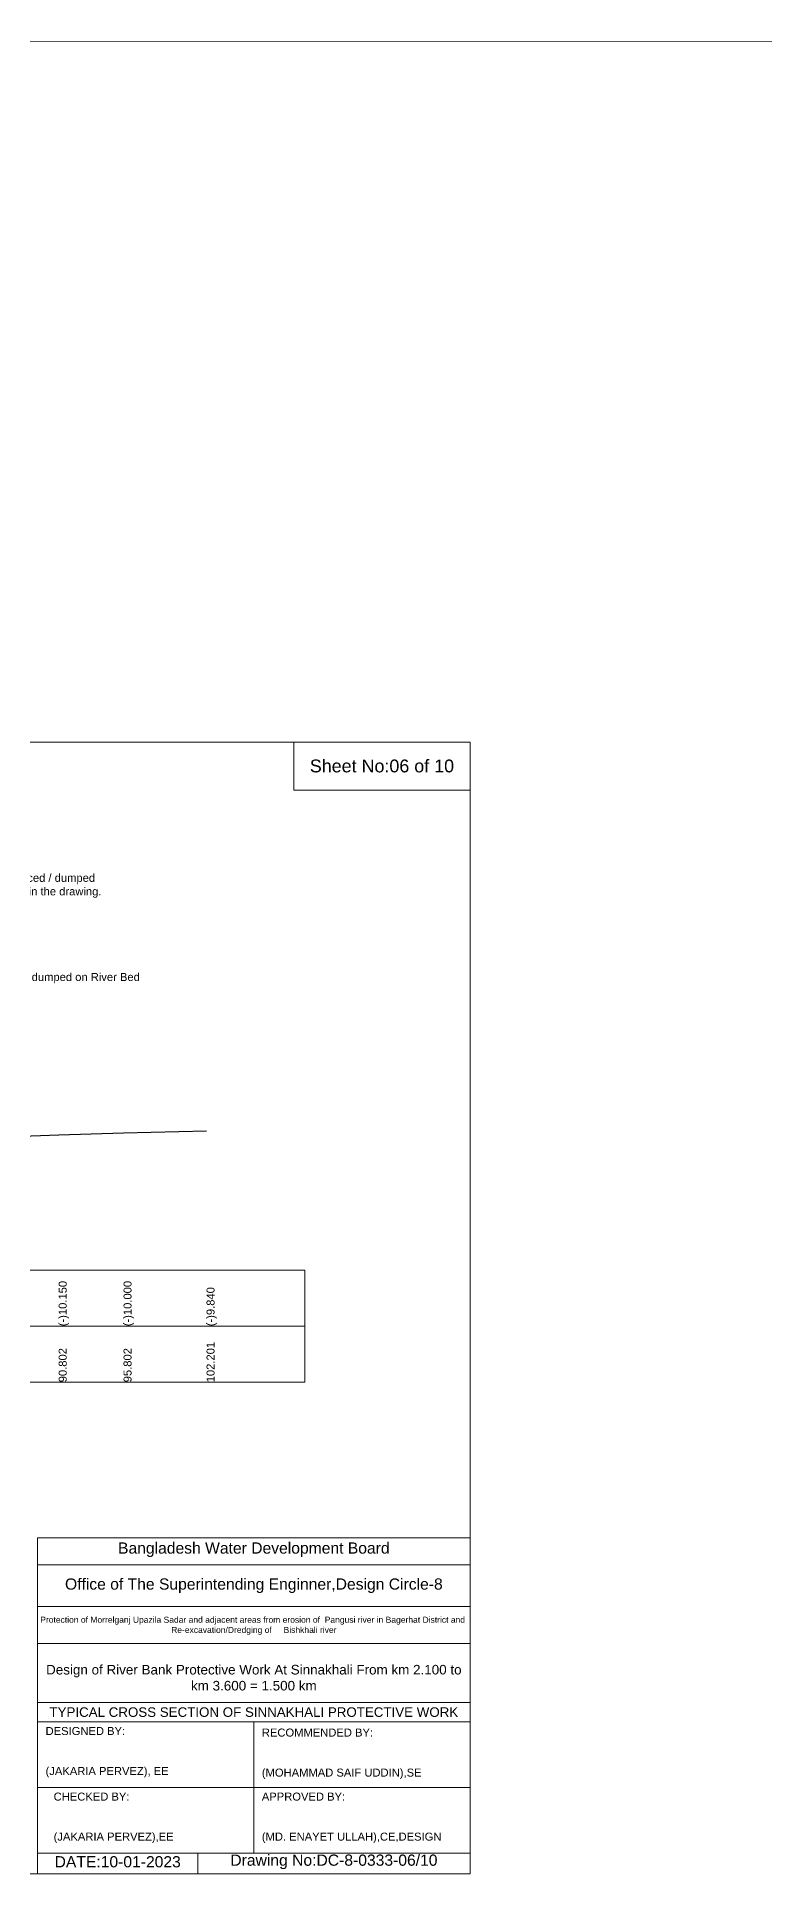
# Model space of a CAD drawing. Header units: inches. Extents: x 91231 to 269365, y -29123 to -11572.
# Drawn here: x 185348 to 189892, y -23160 to -11572 of the extents above; entities that cross this region are included whole.
import ezdxf

# ---------------------------------------------------------------- set-up
doc = ezdxf.new("R2010")
doc.units = ezdxf.units.IN
doc.header["$LTSCALE"] = 7
doc.header["$MEASUREMENT"] = 0
for name, color, linetype, lineweight in [('Cross section Data Border', 7, 'Continuous', 9), ('Cross Section Labels', 7, 'Continuous', 9), ('Existing_Bed_Level for Xsection', 7, 'Continuous', 25), ('Long Section Labels', 7, 'Continuous', 9)]:
    doc.layers.add(name, color=color, linetype=linetype, lineweight=lineweight)
doc.styles.get("Standard").update_dxf_attribs({"font": 'arial.ttf'})

msp = doc.modelspace()

# ---------------------------------------------------------------- linework, layer by layer
at = {"layer": 'Cross section Data Border'}
msp.add_lwpolyline([(178150.86651, -19276.02842), (187020.22354, -19276.02842), (187020.22354, -19976.02842), (178150.86651, -19976.02842)], close=True, dxfattribs=at)
msp.add_lwpolyline([(178150.86651, -19626.02842), (187020.22354, -19626.02842)], dxfattribs=at)
at = {"layer": 'Cross Section Labels'}
for points in [[(178050.86651, -15976.02842), (188050.86651, -15976.02842), (188050.86651, -23047.02842), (178050.86651, -23047.02842)], [(186950.86651, -15976.02842), (188050.86651, -15976.02842), (188050.86651, -16276.02842), (186950.86651, -16276.02842)]]:
    msp.add_lwpolyline(points, close=True, dxfattribs=at)
for points in [[(185350.86651, -23047.02842), (185350.86651, -20947.02842), (188050.86651, -20947.02842)], [(185350.86651, -21117.02842), (188050.86651, -21117.02842)], [(185350.86651, -21377.02842), (188050.86651, -21377.02842)], [(185350.86651, -21607.02842), (188050.86651, -21607.02842)], [(185350.86651, -21977.02842), (188050.86651, -21977.02842)], [(185350.86651, -22097.02842), (188050.86651, -22097.02842)], [(186700.86651, -22097.02842), (186700.86651, -22917.02842)], [(185350.86651, -22507.02842), (188050.86651, -22507.02842)], [(185350.86651, -22917.02842), (188050.86651, -22917.02842)], [(186350.86651, -22917.02842), (186350.86651, -23047.02842)]]:
    msp.add_lwpolyline(points, dxfattribs=at)
at = {"layer": 'Existing_Bed_Level for Xsection'}
msp.add_lwpolyline([(184964.03152, -18448.48842), (185482.28499, -18430.66842), (185887.27661, -18418.51842), (186405.58782, -18405.55842)], dxfattribs=at)
at = {"layer": 'Long Section Labels'}
msp.add_lwpolyline([(91231.23993, -11571.79148), (269365.10395, -11625.10647), (269365.10395, -29123.34064), (91231.23993, -29123.34064)], close=True, dxfattribs=at)

# ---------------------------------------------------------------- texts
at = {"layer": 'Cross Section Labels'}
for s, p in [(' Assorted 2 Layers C.C Blocks(excluding Blocks at key) to be Placed / dumped', (183271.7557, -16849.47436)), ('@22.00 m³/m (excluding void) at or below Working LWL as shown in the drawing.', (183229.17385, -16933.72857)), ('200Kg Sand Filled Geo-bag(minimum 3 -Layers)to be dumped on River Bed', (183636.60239, -17468.83088))]:
    msp.add_text(s, height=50, dxfattribs=at).set_placement(p)
at = {"layer": 'Cross Section Labels', "attachment_point": 5}
for s, insert, char_height in [('Sheet No:06 of 10', (187500.86651, -16126.02842), 80), ('Bangladesh Water Development Board', (186700.86651, -21022.02842), 70), ('Office of The Superintending Enginner,Design Circle-8', (186700.86651, -21247.02842), 70)]:
    msp.add_mtext(s, dxfattribs=dict(at, insert=insert, char_height=char_height))
at = {"layer": 'Cross Section Labels'}
for s, insert, char_height, width, attachment_point in [('Protection of Morrelganj Upazila Sadar and adjacent areas from erosion of  Pangusi river in Bagerhat District and  Re-excavation/Dredging of     Bishkhali river', (186700.86651, -21497.02842), 38, 2800, 5), ('Design of River Bank Protective Work At Sinnakhali From km 2.100 to km 3.600 = 1.500 km', (186700.86651, -21822.02842), 60, 2700, 5), ('TYPICAL CROSS SECTION OF SINNAKHALI PROTECTIVE WORK', (186700.86651, -22037.02842), 59.5765532, 2800, 5), ('DESIGNED BY:^J^J\\P(JAKARIA PERVEZ), EE', (185400.45635, -22287.23645), 50, 1400, 4), ('RECOMMENDED BY:^J^J^J(MOHAMMAD SAIF UDDIN),SE', (186750.86651, -22297.02842), 50, 1400, 4), ('CHECKED BY:^J^J^J(JAKARIA PERVEZ),EE', (185450.86651, -22697.02842), 50, 1400, 4), ('APPROVED BY:^J^J^J(MD. ENAYET ULLAH),CE,DESIGN', (186750.86651, -22697.02842), 50, 1400, 4), ('DATE:10-01-2023', (185850.86651, -22972.02842), 70, 1400, 5), ('Drawing No:DC-8-0333-06/10', (187200.86651, -22972.02842), 70, 2200, 5)]:
    msp.add_mtext(s, dxfattribs=dict(at, insert=insert, char_height=char_height, width=width, attachment_point=attachment_point))
at = {"layer": 'Long Section Labels', "char_height": 50, "attachment_point": 1, "rotation": 90}
for s, insert in [('(-)10.150', (185482.28499, -19626.02842)), ('(-)10.000', (185887.27661, -19626.02842)), ('(-)9.840', (186405.58782, -19626.02842)), ('90.802', (185482.28499, -19976.02842)), ('95.802', (185887.27661, -19976.02842)), ('102.201', (186405.58782, -19976.02842))]:
    msp.add_mtext(s, dxfattribs=dict(at, insert=insert))

doc.saveas('drawing.dxf')
